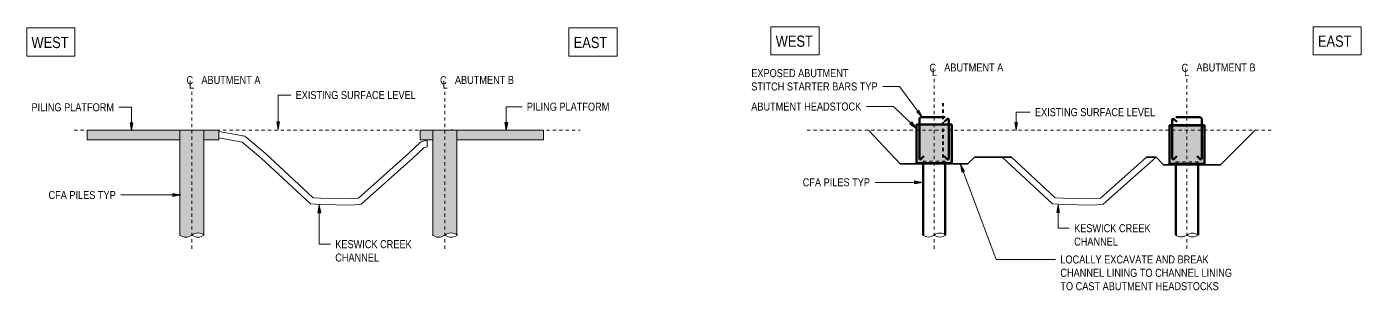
# Model space of a CAD drawing. Header units: metres. Extents: x 564 to 760, y 3 to 1698.
# Drawn here: x 650.64 to 692.33, y 13.72 to 21.94 of the extents above; entities that cross this region are included whole.
import ezdxf

# ---------------------------------------------------------------- set-up
doc = ezdxf.new("R2010")
doc.units = ezdxf.units.M
doc.linetypes.add('JacobsDash', pattern=[0.0045, 0.003, -0.0015])
doc.linetypes.add('JacobsGridLine', pattern=[0.0145, 0.01, -0.001, 0.0025, -0.001])
for name, color, linetype, lineweight in [('BRIDGE-ABUTMENT-CONC', 7, 'Continuous', 40), ('BRIDGE-FRAMING-LINE-18-HID', 7, 'JacobsDash', 18), ('D-BDGE', 7, 'Continuous', 13), ('D-BDGE-FNDN-LINES-18-HID', 7, 'JacobsDash', 18), ('D-BDGE-FNDN-PILE-CONC', 7, 'Continuous', 40), ('D-BDGE-LINE', 7, 'Continuous', 9), ('D-ENHA-GEN-LINE', 7, 'Continuous', 9), ('D-ENHA-GEN-LINE-GRIDS', 7, 'Continuous', 9), ('D-ENHA-TEXT', 7, 'Continuous', 9)]:
    doc.layers.add(name, color=color, linetype=linetype, lineweight=lineweight)
doc.layers.add('D-BDGE-FNDN', color=7, linetype='Continuous', lineweight=13, true_color=0x8c8cc6)
doc.styles.add('Arial Narrow_2', font='ARIALN.TTF', dxfattribs={"height": 0.25})
doc.styles.add('Arial Narrow_3', font='ARIALN.TTF', dxfattribs={"height": 0.35})

# ---------------------------------------------------------------- blocks, each defined once
blk = doc.blocks.new('01_SFO_FRP_Pile_CastInPlace_CS - CAST-IN-PLACE PILE - 0750-7668704-SECTION-STAGE A1')
at = {"layer": 'D-BDGE-FNDN', "linetype": 'JacobsDash', "lineweight": 18, "true_color": 0xc0c0c0}
blk.add_hatch(color=9, dxfattribs=at).paths.add_polyline_path([(-580.773, 15.377), (-580.712, 15.377), (-580.704, 15.379), (-580.782, 15.379), (-580.774, 15.377)])
blk = doc.blocks.new('CS_DET_Pile-Column_BreakLine - CS_Tubular BreakLine-5523233-SECTION-STAGE A1')
at = {"layer": 'D-BDGE-LINE', "lineweight": 18}
for centre, start, end in [((-588.643, 15.697), 232.9573, 307.0427), ((-588.258, 15.187), 52.9573, 127.0427), ((-588.258, 15.697), 232.9573, 307.0427)]:
    blk.add_arc(centre, 0.32, start, end, dxfattribs=at)
blk = doc.blocks.new('CS_DET_Pile-Column_BreakLine - CS_Tubular BreakLine-5523232-SECTION-STAGE A1')
at = {"layer": 'D-BDGE-LINE', "lineweight": 18}
for centre, start, end in [((-580.743, 15.704), 232.9573, 307.0427), ((-580.348, 15.18), 52.9573, 127.0427), ((-580.348, 15.704), 232.9573, 307.0427)]:
    blk.add_arc(centre, 0.328, start, end, dxfattribs=at)
blk = doc.blocks.new('01_SFO_FRP_Pile_CastInPlace_CS - CAST-IN-PLACE PILE - 0750-7668704-SECTION-STAGE A2')
at = {"layer": 'D-BDGE-FNDN-LINES-18-HID'}
for p, q in [((-580.892, 17.664), (-580.892, 17.723)), ((-580.892, 17.723), (-580.202, 17.723)), ((-580.202, 17.723), (-580.202, 17.664))]:
    blk.add_line(p, q, dxfattribs=at)
at = {"layer": 'D-BDGE-FNDN-PILE-CONC', "lineweight": 50}
for p, q in [((-580.892, 15.436), (-580.892, 17.664)), ((-580.202, 17.664), (-580.202, 15.444))]:
    blk.add_line(p, q, dxfattribs=at)
blk = doc.blocks.new('01_SFO_FRP_Pile_CastInPlace_CS - CAST-IN-PLACE PILE - 0750-V1-SECTION-STAGE A2')
at = {"layer": 'D-BDGE-FNDN-LINES-18-HID'}
for p, q in [((-588.793, 17.689), (-588.793, 17.749)), ((-588.793, 17.749), (-588.102, 17.749)), ((-588.102, 17.749), (-588.102, 17.689))]:
    blk.add_line(p, q, dxfattribs=at)
at = {"layer": 'D-BDGE-FNDN-PILE-CONC', "lineweight": 50}
for p, q in [((-588.793, 15.436), (-588.793, 17.689)), ((-588.102, 17.689), (-588.102, 15.454))]:
    blk.add_line(p, q, dxfattribs=at)
blk = doc.blocks.new('CS_DET_Pile-Column_BreakLine - CS_Tubular BreakLine-6142249-SECTION-STAGE A2')
at = {"layer": 'D-BDGE-LINE', "lineweight": 18}
for centre, start, end in [((-588.622, 15.68), 232.9573, 307.0427), ((-588.262, 15.203), 52.9573, 127.0427), ((-588.262, 15.68), 232.9573, 307.0427)]:
    blk.add_arc(centre, 0.299, start, end, dxfattribs=at)
blk = doc.blocks.new('CS_DET_Pile-Column_BreakLine - CS_Tubular BreakLine-6142252-SECTION-STAGE A2')
at = {"layer": 'D-BDGE-LINE', "lineweight": 18}
for centre, start, end in [((-580.726, 15.675), 232.9573, 307.0427), ((-580.375, 15.209), 52.9573, 127.0427), ((-580.375, 15.675), 232.9573, 307.0427)]:
    blk.add_arc(centre, 0.291, start, end, dxfattribs=at)
blk = doc.blocks.new('CS_Annot_Centreline Symbol1 - CS_Annot_Centreline Symbol-5309845-SECTION-STAGE A1')
at = {"layer": 'D-ENHA-GEN-LINE', "char_height": 0.25, "attachment_point": 1, "style": 'Arial Narrow_2'}
for s, insert, width in [('C  ', (-588.614, 20.4), 0.44093), ('L', (-588.536, 20.266), 0.1924)]:
    blk.add_mtext(s, dxfattribs=dict(at, insert=insert, width=width))
blk = doc.blocks.new('CS_Annot_Centreline Symbol1 - CS_Annot_Centreline Symbol-5309845-SECTION-STAGE A2')
at = {"layer": 'D-ENHA-GEN-LINE', "char_height": 0.25, "attachment_point": 1, "style": 'Arial Narrow_2'}
for s, insert, width in [('C  ', (-588.594, 20.788), 0.44093), ('L', (-588.516, 20.655), 0.1924)]:
    blk.add_mtext(s, dxfattribs=dict(at, insert=insert, width=width))

msp = doc.modelspace()

# ---------------------------------------------------------------- hatches: boundary and pattern name
at = {"layer": 'BRIDGE-ABUTMENT-CONC', "true_color": 0xc0c0c0}
for points in [[(679.535, 18.889), (679.535, 18.893), (678.435, 18.893), (678.435, 18.889)], [(679.535, 17.689), (679.535, 18.889), (678.435, 18.889), (678.435, 17.689)], [(687.435, 18.864), (687.435, 18.868), (686.335, 18.868), (686.335, 18.864)], [(687.435, 17.664), (687.435, 18.864), (686.335, 18.864), (686.335, 17.664)]]:
    msp.add_hatch(color=9, dxfattribs=at).paths.add_polyline_path(points)
at = {"layer": 'D-BDGE-LINE', "true_color": 0xd8d8d8}
h = msp.add_hatch(color=254, dxfattribs=at)
h.paths.add_polyline_path([(655.428, 18.417), (655.428, 18.717), (652.527, 18.717), (652.527, 18.417)])
h.paths.add_polyline_path([(656.638, 18.417), (656.638, 18.717), (656.177, 18.717), (656.177, 18.417)])
at = {"layer": 'D-BDGE-LINE', "true_color": 0xc0c0c0}
for points in [[(655.577, 15.379), (655.636, 15.379), (655.694, 15.39), (655.749, 15.411), (655.849, 15.473), (655.904, 15.494), (655.962, 15.505), (656.021, 15.505), (656.079, 15.494), (656.134, 15.473), (656.177, 15.446), (656.177, 18.717), (655.428, 18.717), (655.428, 15.433), (655.464, 15.411), (655.519, 15.39)], [(663.476, 15.379), (663.549, 15.379), (663.596, 15.388), (663.657, 15.413), (663.755, 15.474), (663.812, 15.496), (663.871, 15.507), (663.932, 15.507), (663.991, 15.496), (664.048, 15.474), (664.077, 15.455), (664.077, 18.717), (663.328, 18.717), (663.328, 15.43), (663.364, 15.409), (663.417, 15.388), (663.468, 15.379), (663.476, 15.379)]]:
    msp.add_hatch(color=9, dxfattribs=at).paths.add_polyline_path(points)
at = {"layer": 'D-BDGE-LINE', "true_color": 0xd8d8d8}
h = msp.add_hatch(color=254, dxfattribs=at)
h.paths.add_polyline_path([(663.328, 18.417), (663.328, 18.717), (662.93, 18.717), (662.93, 18.417)])
h.paths.add_polyline_path([(666.78, 18.417), (666.78, 18.717), (664.077, 18.717), (664.077, 18.417)])
at = {"layer": 'D-ENHA-TEXT'}
for points in [[(678.628, 19.115), (678.514, 19.341), (678.443, 19.289)], [(653.916, 18.691), (653.96, 18.941), (653.872, 18.941)], [(658.498, 18.724), (658.542, 18.974), (658.454, 18.974)], [(665.623, 18.704), (665.667, 18.954), (665.579, 18.954)], [(678.438, 18.768), (678.287, 18.972), (678.226, 18.908)], [(681.552, 18.704), (681.596, 18.954), (681.508, 18.954)], [(679.807, 17.654), (679.854, 17.404), (679.937, 17.436)], [(678.625, 17.088), (678.375, 17.132), (678.375, 17.043)], [(655.458, 16.693), (655.208, 16.737), (655.208, 16.649)], [(659.78, 16.385), (659.736, 16.135), (659.824, 16.135)], [(682.861, 16.399), (682.816, 16.149), (682.905, 16.149)]]:
    msp.add_hatch(color=256, dxfattribs=at).paths.add_polyline_path(points)

# ---------------------------------------------------------------- linework, layer by layer
at = {"layer": 'BRIDGE-ABUTMENT-CONC', "lineweight": 50}
for p, q in [((678.435, 17.693), (678.435, 18.893)), ((678.435, 18.893), (679.535, 18.893)), ((678.435, 18.889), (678.435, 18.893)), ((678.435, 18.889), (678.435, 17.689)), ((679.535, 18.889), (678.435, 18.889)), ((679.535, 18.893), (679.535, 18.889)), ((679.535, 17.689), (679.535, 18.889)), ((686.335, 17.668), (686.335, 18.868)), ((686.335, 18.868), (687.435, 18.868)), ((686.335, 18.868), (686.335, 18.864)), ((687.435, 18.864), (686.335, 18.864)), ((686.335, 18.864), (686.335, 17.664)), ((687.435, 18.868), (687.435, 18.864)), ((687.435, 17.664), (687.435, 18.864)), ((678.435, 17.693), (678.435, 17.689)), ((678.435, 17.689), (679.535, 17.689)), ((686.335, 17.664), (686.335, 17.668)), ((686.335, 17.664), (687.435, 17.664))]:
    msp.add_line(p, q, dxfattribs=at)
at = {"layer": 'BRIDGE-FRAMING-LINE-18-HID'}
for p, q in [((679.535, 18.893), (679.535, 17.693)), ((687.435, 18.868), (687.435, 17.668)), ((679.535, 17.693), (678.435, 17.693)), ((679.535, 17.693), (679.535, 17.691)), ((687.435, 17.668), (686.335, 17.668)), ((687.435, 17.666), (687.435, 17.668))]:
    msp.add_line(p, q, dxfattribs=at)
at = {"layer": 'D-BDGE', "linetype": 'JacobsDash', "lineweight": 40}
msp.add_line((679.264, 17.661), (679.264, 19.641), dxfattribs=at)
at = {"layer": 'D-BDGE', "lineweight": 50}
for p, q in [((678.525, 17.833), (678.525, 19.067)), ((678.575, 19.117), (679.335, 19.117)), ((679.394, 19.064), (679.303, 18.974)), ((679.445, 17.833), (679.445, 19.043)), ((686.425, 17.833), (686.425, 19.043)), ((686.476, 19.064), (686.567, 18.974)), ((687.295, 19.117), (686.535, 19.117)), ((687.345, 17.833), (687.345, 19.067)), ((678.576, 17.812), (678.666, 17.902)), ((679.394, 17.812), (679.303, 17.902)), ((686.476, 17.812), (686.567, 17.902)), ((687.294, 17.812), (687.204, 17.902))]:
    msp.add_line(p, q, dxfattribs=at)
at = {"layer": 'D-BDGE', "color": 8, "linetype": 'JacobsDash', "lineweight": 18, "true_color": 0x808080}
for p, q in [((652.127, 18.717), (655.428, 18.717)), ((656.177, 18.717), (663.328, 18.717)), ((663.953, 18.703), (663.927, 18.747)), ((664.077, 18.717), (667.927, 18.717)), ((675.019, 18.717), (689.56, 18.717))]:
    msp.add_line(p, q, dxfattribs=at)
at = {"layer": 'D-BDGE', "lineweight": 18}
for p, q in [((655.428, 18.717), (652.527, 18.717)), ((652.527, 18.717), (652.527, 18.417)), ((652.527, 18.417), (655.428, 18.417)), ((656.177, 18.717), (655.428, 18.717)), ((655.428, 18.717), (655.428, 15.433)), ((656.638, 18.717), (656.177, 18.717)), ((656.177, 15.446), (656.177, 18.717)), ((656.177, 18.417), (656.638, 18.417)), ((656.638, 18.417), (656.638, 18.717)), ((662.93, 18.417), (662.93, 18.717)), ((662.93, 18.717), (663.328, 18.717)), ((663.328, 18.417), (662.93, 18.417)), ((664.077, 18.717), (663.328, 18.717)), ((663.328, 18.717), (663.328, 15.43)), ((664.077, 18.717), (666.78, 18.717)), ((664.077, 15.455), (664.077, 18.717)), ((666.78, 18.417), (664.077, 18.417)), ((666.78, 18.717), (666.78, 18.417))]:
    msp.add_line(p, q, dxfattribs=at)
at = {"layer": 'D-BDGE', "color": 8, "lineweight": 18, "true_color": 0x808080}
for p, q in [((657.459, 18.528), (656.638, 18.678)), ((657.371, 18.341), (656.638, 18.475)), ((657.459, 18.528), (658.089, 18)), ((662.945, 18.339), (663.152, 18.399)), ((663.152, 18.399), (663.152, 18.191)), ((657.371, 18.341), (657.956, 17.85)), ((658.089, 18), (659.588, 16.609)), ((661.004, 16.599), (662.574, 17.996)), ((662.945, 18.339), (662.574, 17.996)), ((663.046, 18.16), (662.71, 17.85)), ((663.046, 18.16), (663.152, 18.191)), ((657.956, 17.85), (659.504, 16.414)), ((661.087, 16.406), (662.707, 17.847)), ((681.109, 17.878), (682.687, 16.414)), ((681.403, 17.878), (682.772, 16.609)), ((684.187, 16.599), (685.625, 17.878)), ((684.271, 16.406), (685.925, 17.878)), ((659.504, 16.414), (659.823, 16.392)), ((659.588, 16.609), (659.831, 16.592)), ((659.823, 16.392), (660.783, 16.378)), ((659.831, 16.592), (660.775, 16.578)), ((660.775, 16.578), (661.004, 16.599)), ((660.783, 16.378), (661.087, 16.406)), ((682.687, 16.414), (683.006, 16.392)), ((682.772, 16.609), (683.014, 16.592)), ((683.006, 16.392), (683.966, 16.378)), ((683.014, 16.592), (683.958, 16.578)), ((683.958, 16.578), (684.187, 16.599)), ((683.966, 16.378), (684.271, 16.406))]:
    msp.add_line(p, q, dxfattribs=at)
at = {"layer": 'D-BDGE', "lineweight": 35}
for p, q in [((677.926, 17.661), (676.941, 18.717)), ((687.935, 17.638), (689.014, 18.717)), ((677.926, 17.661), (680.035, 17.661)), ((680.035, 17.661), (680.252, 17.878)), ((680.252, 17.878), (681.403, 17.878)), ((685.625, 17.878), (685.926, 17.878)), ((686.149, 17.638), (685.926, 17.878)), ((686.149, 17.638), (687.935, 17.638))]:
    msp.add_line(p, q, dxfattribs=at)
at = {"layer": 'D-BDGE', "lineweight": 50}
for centre, radius, start, end in [((678.575, 19.067), 0.05, 90, 180), ((679.415, 19.043), 0.03, 0, 135), ((686.455, 19.043), 0.03, 45, 180), ((687.295, 19.067), 0.05, 0, 90), ((678.555, 17.833), 0.03, 180, 315), ((679.415, 17.833), 0.03, 225, 0), ((686.455, 17.833), 0.03, 180, 315), ((687.315, 17.833), 0.03, 225, 0)]:
    msp.add_arc(centre, radius, start, end, dxfattribs=at)
at = {"layer": 'D-ENHA-GEN-LINE-GRIDS', "linetype": 'JacobsGridLine', "lineweight": 18}
for p, q in [((678.985, 15.014), (678.985, 20.315)), ((686.885, 15.014), (686.885, 20.315)), ((655.802, 15.014), (655.802, 19.92)), ((663.702, 15.014), (663.702, 19.92))]:
    msp.add_line(p, q, dxfattribs=at)
at = {"layer": 'D-ENHA-TEXT'}
for p, q in [((677.907, 20.08), (677.386, 20.08)), ((678.628, 19.115), (677.907, 20.08)), ((658.498, 19.813), (658.89, 19.813)), ((658.498, 18.724), (658.498, 19.813)), ((653.916, 19.431), (653.524, 19.431)), ((653.916, 18.691), (653.916, 19.431)), ((665.623, 19.449), (665.988, 19.449)), ((665.623, 18.704), (665.623, 19.449)), ((665.988, 19.449), (666.114, 19.449)), ((676.89, 19.454), (676.87, 19.454)), ((677.716, 19.454), (676.89, 19.454)), ((678.438, 18.768), (677.716, 19.454)), ((678.514, 19.341), (678.443, 19.289)), ((678.443, 19.289), (678.628, 19.115)), ((678.628, 19.115), (678.514, 19.341)), ((681.552, 19.278), (681.986, 19.278)), ((681.552, 18.704), (681.552, 19.278)), ((653.96, 18.941), (653.872, 18.941)), ((653.872, 18.941), (653.916, 18.691)), ((653.916, 18.691), (653.96, 18.941)), ((658.542, 18.974), (658.454, 18.974)), ((658.454, 18.974), (658.498, 18.724)), ((658.498, 18.724), (658.542, 18.974)), ((665.667, 18.954), (665.579, 18.954)), ((665.579, 18.954), (665.623, 18.704)), ((665.623, 18.704), (665.667, 18.954)), ((678.287, 18.972), (678.226, 18.908)), ((678.226, 18.908), (678.438, 18.768)), ((678.438, 18.768), (678.287, 18.972)), ((681.596, 18.954), (681.508, 18.954)), ((681.508, 18.954), (681.552, 18.704)), ((681.552, 18.704), (681.596, 18.954)), ((679.807, 17.654), (679.854, 17.404)), ((679.937, 17.436), (679.807, 17.654)), ((679.807, 17.654), (680.926, 14.681)), ((678.625, 17.088), (678.375, 17.132)), ((678.375, 17.132), (678.375, 17.043)), ((679.854, 17.404), (679.937, 17.436)), ((653.977, 16.693), (653.582, 16.693)), ((655.458, 16.693), (653.977, 16.693)), ((655.458, 16.693), (655.208, 16.737)), ((655.208, 16.737), (655.208, 16.649)), ((655.208, 16.649), (655.458, 16.693)), ((677.536, 17.088), (677.142, 17.088)), ((678.625, 17.088), (677.536, 17.088)), ((678.375, 17.043), (678.625, 17.088)), ((659.78, 16.385), (659.736, 16.135)), ((659.824, 16.135), (659.78, 16.385)), ((659.78, 16.385), (659.78, 15.158)), ((682.861, 16.399), (682.816, 16.149)), ((682.905, 16.149), (682.861, 16.399)), ((682.861, 16.399), (682.861, 15.656)), ((659.736, 16.135), (659.824, 16.135)), ((682.816, 16.149), (682.905, 16.149)), ((682.861, 15.656), (683.21, 15.656)), ((659.78, 15.158), (660.13, 15.158)), ((680.926, 14.681), (682.78, 14.681))]:
    msp.add_line(p, q, dxfattribs=at)
at = {"layer": 'D-ENHA-TEXT', "lineweight": 18, "flags": 128}
for points in [[(650.641, 21.905), (652.146, 21.905), (652.146, 21.023), (650.641, 21.023)], [(667.578, 21.905), (669.083, 21.905), (669.083, 21.023), (667.578, 21.023)], [(673.889, 21.945), (675.394, 21.945), (675.394, 21.063), (673.889, 21.063)], [(690.826, 21.945), (692.33, 21.945), (692.33, 21.063), (690.826, 21.063)]]:
    msp.add_lwpolyline(points, close=True, dxfattribs=at)

# ---------------------------------------------------------------- block references
at = {"layer": 'D-BDGE-FNDN-LINES-18-HID'}
for name in ['01_SFO_FRP_Pile_CastInPlace_CS - CAST-IN-PLACE PILE - 0750-V1-SECTION-STAGE A2', '01_SFO_FRP_Pile_CastInPlace_CS - CAST-IN-PLACE PILE - 0750-7668704-SECTION-STAGE A2']:
    msp.add_blockref(name, (1267.433, 0), dxfattribs=at)
at = {"layer": 'D-BDGE-FNDN-PILE-CONC', "lineweight": 50}
msp.add_blockref('01_SFO_FRP_Pile_CastInPlace_CS - CAST-IN-PLACE PILE - 0750-7668704-SECTION-STAGE A1', (1244.249, 0), dxfattribs=at)
at = {"layer": 'D-BDGE-LINE'}
for name, p in [('CS_DET_Pile-Column_BreakLine - CS_Tubular BreakLine-5523233-SECTION-STAGE A1', (1244.249, 0)), ('CS_DET_Pile-Column_BreakLine - CS_Tubular BreakLine-5523232-SECTION-STAGE A1', (1244.249, 0)), ('CS_DET_Pile-Column_BreakLine - CS_Tubular BreakLine-6142249-SECTION-STAGE A2', (1267.433, 0)), ('CS_DET_Pile-Column_BreakLine - CS_Tubular BreakLine-6142252-SECTION-STAGE A2', (1267.433, 0))]:
    msp.add_blockref(name, p, dxfattribs=at)
at = {"layer": 'D-ENHA-GEN-LINE'}
for name, p in [('CS_Annot_Centreline Symbol1 - CS_Annot_Centreline Symbol-5309845-SECTION-STAGE A2', (1267.433, 0)), ('CS_Annot_Centreline Symbol1 - CS_Annot_Centreline Symbol-5309845-SECTION-STAGE A2', (1275.311, 0)), ('CS_Annot_Centreline Symbol1 - CS_Annot_Centreline Symbol-5309845-SECTION-STAGE A1', (1244.249, 0)), ('CS_Annot_Centreline Symbol1 - CS_Annot_Centreline Symbol-5309845-SECTION-STAGE A1', (1252.168, 0))]:
    msp.add_blockref(name, p, dxfattribs=at)

# ---------------------------------------------------------------- texts
at = {"layer": 'D-ENHA-GEN-LINE', "char_height": 0.25, "attachment_point": 1, "style": 'Arial Narrow_2', "bg_fill": 3, "box_fill_scale": 1, "bg_fill_color": 256, "bg_fill_true_color": 13158600, "bg_fill_transparency": 0}
for s, insert in [('ABUTMENT A', (679.302, 20.798)), ('ABUTMENT B', (687.181, 20.798)), ('ABUTMENT A', (656.099, 20.409)), ('ABUTMENT B', (664.017, 20.409))]:
    msp.add_mtext(s, dxfattribs=dict(at, insert=insert))
at = {"layer": 'D-ENHA-TEXT', "insert": (673.274, 20.621), "char_height": 0.25, "attachment_point": 1, "style": 'Arial Narrow_2', "bg_fill": 3, "box_fill_scale": 1, "bg_fill_color": 256, "bg_fill_true_color": 13158600, "bg_fill_transparency": 0}
msp.add_mtext('EXPOSED ABUTMENT ', dxfattribs=at)

# ---------------------------------------------------------------- next in the draw order: texts
at = {"layer": 'D-ENHA-TEXT', "lineweight": 18, "char_height": 0.35, "attachment_point": 1, "style": 'Arial Narrow_3', "bg_fill": 3, "box_fill_scale": 1, "bg_fill_color": 256, "bg_fill_true_color": 13158600, "bg_fill_transparency": 0}
for s, insert in [('WEST', (650.791, 21.629)), ('EAST', (667.728, 21.629)), ('WEST', (674.039, 21.669)), ('EAST', (690.976, 21.669))]:
    msp.add_mtext(s, dxfattribs=dict(at, insert=insert))
at = {"layer": 'D-ENHA-TEXT', "char_height": 0.25, "attachment_point": 1, "style": 'Arial Narrow_2', "bg_fill": 3, "box_fill_scale": 1, "bg_fill_color": 256, "bg_fill_true_color": 13158600, "bg_fill_transparency": 0}
for s, insert in [('STITCH STARTER BARS TYP', (673.274, 20.205)), ('EXISTING SURFACE LEVEL', (659.04, 19.938)), ('PILING PLATFORM ', (650.791, 19.556)), ('PILING PLATFORM ', (666.264, 19.574)), ('ABUTMENT HEADSTOCK', (673.274, 19.579)), ('EXISTING SURFACE LEVEL', (682.136, 19.403)), ('CFA PILES TYP', (674.882, 17.213)), ('CFA PILES TYP', (651.322, 16.818)), ('KESWICK CREEK ', (683.36, 15.781)), ('KESWICK CREEK ', (660.28, 15.283)), ('LOCALLY EXCAVATE AND BREAK ', (682.93, 14.806))]:
    msp.add_mtext(s, dxfattribs=dict(at, insert=insert))

# ---------------------------------------------------------------- next in the draw order: texts
for s, insert in [('CHANNEL', (683.36, 15.364)), ('CHANNEL', (660.28, 14.866)), ('CHANNEL LINING TO CHANNEL LINING ', (682.93, 14.389))]:
    msp.add_mtext(s, dxfattribs=dict(at, insert=insert))

# ---------------------------------------------------------------- next in the draw order: texts
at = {"layer": 'D-ENHA-TEXT', "insert": (682.93, 13.972), "char_height": 0.25, "attachment_point": 1, "style": 'Arial Narrow_2', "bg_fill": 3, "box_fill_scale": 1, "bg_fill_color": 256, "bg_fill_true_color": 13158600, "bg_fill_transparency": 0}
msp.add_mtext('TO CAST ABUTMENT HEADSTOCKS', dxfattribs=at)

doc.saveas('drawing.dxf')
